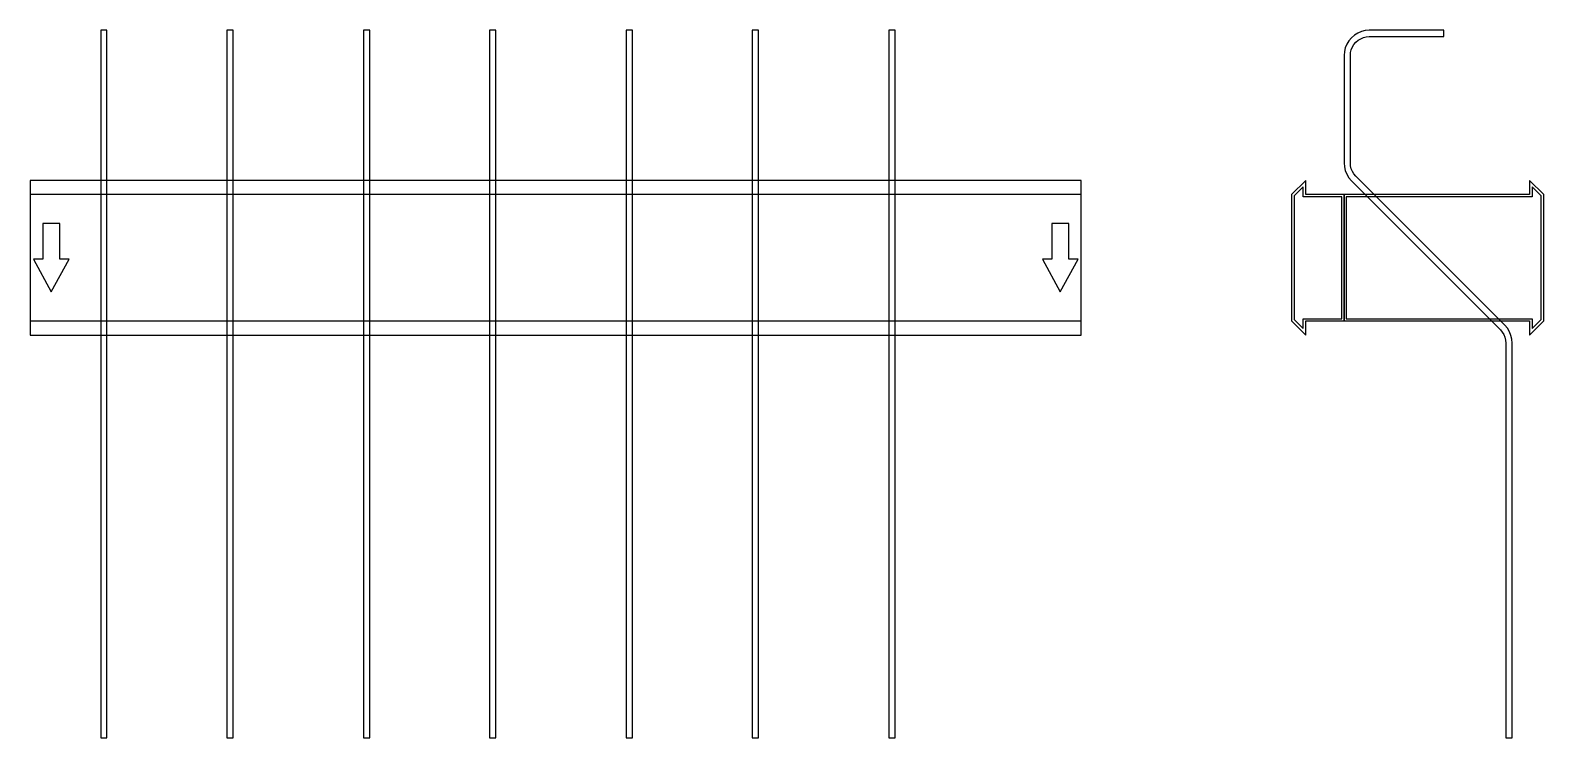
# Model space of a CAD drawing. Extents: x 0 to 1440, y -456 to 216.
import ezdxf

# ---------------------------------------------------------------- set-up
doc = ezdxf.new("R2010")
doc.units = 0
doc.layers.add('Halfen', color=7, linetype='CONTINUOUS')

msp = doc.modelspace()

# ---------------------------------------------------------------- linework, layer by layer
at = {"layer": 'Halfen', "color": 7}
for points in [[(73, -456.177), (73, 216.147), (67, 216.147), (67, -456.177)], [(193, -456.177), (193, 216.147), (187, 216.147), (187, -456.177)], [(323, -456.177), (323, 216.147), (317, 216.147), (317, -456.177)], [(443, -456.177), (443, 216.147), (437, 216.147), (437, -456.177)], [(573, -456.177), (573, 216.147), (567, 216.147), (567, -456.177)], [(693, -456.177), (693, 216.147), (687, 216.147), (687, -456.177)], [(823, -456.177), (823, 216.147), (817, 216.147), (817, -456.177)], [(1410, -456.177), (1410, -81.213), (1409.705, -77.459), (1408.825, -73.797), (1407.384, -70.317), (1405.416, -67.106), (1402.971, -64.243), (1261.272, 77.456), (1259.438, 79.604), (1257.962, 82.012), (1256.881, 84.621), (1256.222, 87.368), (1256, 90.184), (1256, 192.147), (1256.222, 194.963), (1256.881, 197.71), (1257.962, 200.319), (1259.438, 202.728), (1261.272, 204.875), (1263.42, 206.71), (1265.828, 208.186), (1268.438, 209.266), (1271.184, 209.926), (1274, 210.147), (1345, 210.147), (1345, 216.147), (1274, 216.147), (1270.246, 215.852), (1266.584, 214.973), (1263.104, 213.532), (1259.893, 211.564), (1257.029, 209.118), (1254.584, 206.254), (1252.616, 203.043), (1251.175, 199.564), (1250.295, 195.902), (1250, 192.147), (1250, 90.184), (1250.295, 86.429), (1251.175, 82.767), (1252.616, 79.288), (1254.584, 76.077), (1257.029, 73.213), (1398.728, -68.485), (1400.562, -70.633), (1402.038, -73.041), (1403.119, -75.651), (1403.778, -78.397), (1404, -81.213), (1404, -456.177)], [(0, -73.5), (1000, -73.5), (1000, 73.5), (0, 73.5)], [(1250, -60), (1250, 60), (1213.5, 60), (1213.5, 73.5), (1200, 60), (1200, -60), (1213.5, -73.5), (1213.5, -60)], [(1440, -60), (1440, 60), (1426.5, 73.5), (1426.5, 60), (1250, 60), (1250, -60), (1426.5, -60), (1426.5, -73.5)], [(0, -60), (1000, -60), (1000, 60), (0, 60)], [(1248, -58), (1248, 58), (1211, 58), (1211, 67.25), (1202.5, 58.75), (1202.5, -58.75), (1211, -67.25), (1211, -58)], [(1437.5, -58.75), (1437.5, 58.75), (1429, 67.25), (1429, 58), (1252, 58), (1252, -58), (1429, -58), (1429, -67.25)], [(20, -32.5), (37, -1.5), (28, -1.5), (28, 32.5), (12, 32.5), (12, -1.5), (3, -1.5)], [(980, -32.5), (997, -1.5), (988, -1.5), (988, 32.5), (972, 32.5), (972, -1.5), (963, -1.5)]]:
    msp.add_lwpolyline(points, close=True, dxfattribs=at)

doc.saveas('drawing.dxf')
